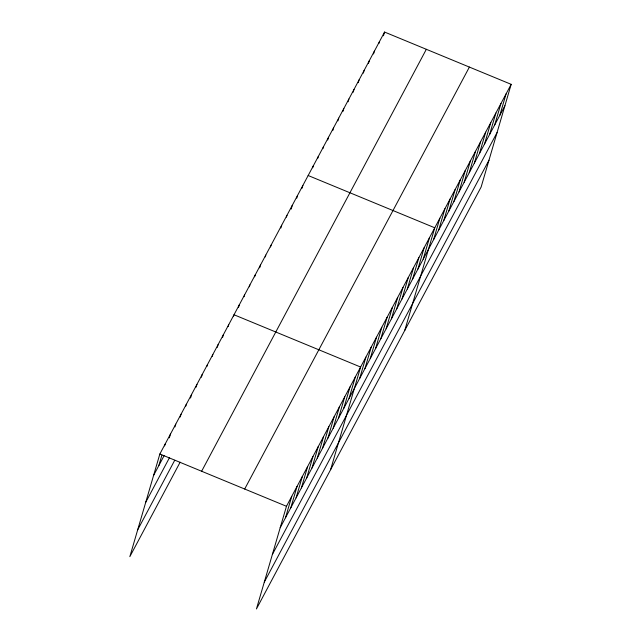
<?xml version="1.0" encoding="UTF-8"?>
<svg xmlns="http://www.w3.org/2000/svg" width="641" height="641" viewBox="0 0 641 641"><rect width="100%" height="100%" fill="white"/><g stroke="black" fill="none" stroke-linecap="round" stroke-linejoin="round"><path stroke-width="0.96" d="M511.165 84.332L286.463 506.278L256.44 608.95L481.143 187.004L511.165 84.332L384.56 32.05L159.857 453.996L129.835 556.668L180.145 462.185M158.888 465.478L161.885 455.23M164.609 445.912L165.154 444.053M169.36 437.835L170.45 434.109M174.929 426.954L175.746 424.158M180.225 417.011L181.042 414.214M185.794 406.13L186.339 404.271M190.545 398.045L191.635 394.319M196.114 387.172L196.931 384.376M201.41 377.228L202.227 374.432M206.979 366.348L207.524 364.481M212.275 356.404L212.82 354.537M217.299 347.39L218.116 344.594M222.595 337.438L223.413 334.65M228.164 326.565L228.709 324.699M233.46 316.614L234.005 314.755L360.619 367.037L330.596 469.709M238.484 307.6L239.301 304.812M244.053 296.727L244.598 294.86M249.349 286.783L249.894 284.916M254.645 276.832L255.19 274.973M259.669 267.818L260.486 265.021M265.246 256.945L265.791 255.078M270.542 246.993L271.087 245.134M280.862 228.036L281.679 225.239M286.431 217.163L286.976 215.296M291.182 209.078L292.272 205.352M296.751 198.197L297.568 195.401M302.047 188.254L302.864 185.457M312.704 167.814L313.249 165.947M317.8 158.247L318.345 156.38M322.896 148.68L323.441 146.821M327.711 140.05L328.529 137.254M332.807 130.484L333.624 127.695M337.903 120.925L338.72 118.128M342.991 111.358L343.808 108.561M348.087 101.791L348.904 99.002M353.183 92.232L354 89.436M358.271 82.665L359.088 79.869M363.367 73.098L364.184 70.31M368.463 63.539L369.28 60.743M373.551 53.972L374.368 51.176M378.919 43.476L379.464 41.617M383.47 35.776L384.56 32.05M285.493 517.76L291.759 496.326M290.798 507.808L297.055 486.383M296.094 497.865L302.36 476.439M301.39 487.921L307.656 466.496M306.686 477.97L312.952 456.544M311.983 468.026L318.248 446.601M317.279 458.083L323.545 436.657M322.575 448.131L328.841 426.706M327.872 438.188L334.137 416.762M333.168 428.244L339.434 406.819M338.464 418.301L344.73 396.867M343.76 408.349L350.026 386.924M349.057 398.406L355.322 376.98M359.649 378.51L365.915 357.085M364.945 368.567L371.211 347.142M370.242 358.623L376.507 337.198M375.538 348.672L381.804 327.247M380.834 338.728L387.1 317.303M386.13 328.785L392.396 307.36M391.427 318.841L397.692 297.408M396.723 308.89L402.989 287.464M402.019 298.946L408.285 277.521M407.315 289.003L413.581 267.577M412.612 279.051L418.877 257.626M417.908 269.108L424.174 247.682M423.204 259.164L429.47 237.739M404.743 330.468L434.766 227.787L308.161 175.514M433.596 239.654L439.862 218.228M438.692 230.087L444.958 208.662M443.78 220.528L450.046 199.095M448.876 210.961L455.142 189.536M453.972 201.394L460.238 179.969M459.06 191.835L465.326 170.402M464.156 182.268L470.422 160.843M469.252 172.701L475.518 151.276M474.34 163.143L480.606 141.717M479.436 153.576L485.702 132.15M484.532 144.009L490.798 122.583M489.62 134.45L495.886 113.024M494.716 124.883L500.982 103.457M499.812 115.316L506.078 93.89M153.592 475.422L164.184 455.535M145.747 502.24L169.585 457.482M137.671 529.859L174.745 460.238M201.635 471.247L426.337 49.301M244.686 489.027L469.388 67.073M280.197 527.703L504.9 105.757M272.361 554.513L497.063 132.567M264.284 582.14L488.987 160.194M159.857 453.996L286.463 506.278"/></g></svg>
